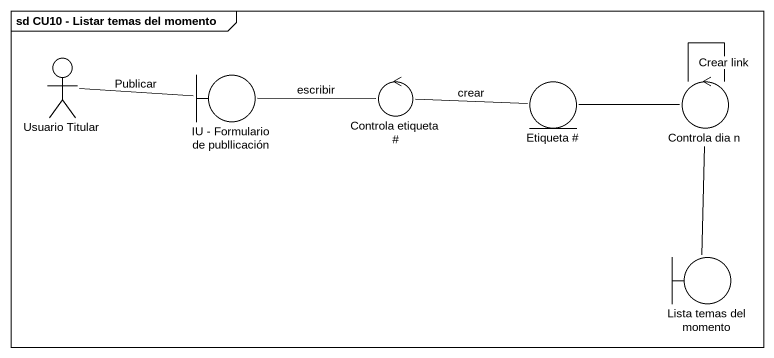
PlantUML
@startuml
mainframe sd CU10 - Listar temas del momento
actor "Usuario Titular" as Usuario_Titular
boundary "IU - Formulario de publlicación" as IU_Formulario_de
control "Controla etiqueta #" as Controla_etiqueta
entity "Etiqueta #" as Etiqueta
control "Controla dia n" as Controla_dia_n
boundary "Lista temas del momento" as Lista_temas_del_momento
Usuario_Titular -right- IU_Formulario_de : Publicar
IU_Formulario_de -right- Controla_etiqueta : escribir
Controla_etiqueta -right- Etiqueta : crear
Etiqueta -right- Controla_dia_n
Controla_dia_n -- Controla_dia_n : Crear link
Controla_dia_n -- Lista_temas_del_momento
@enduml
